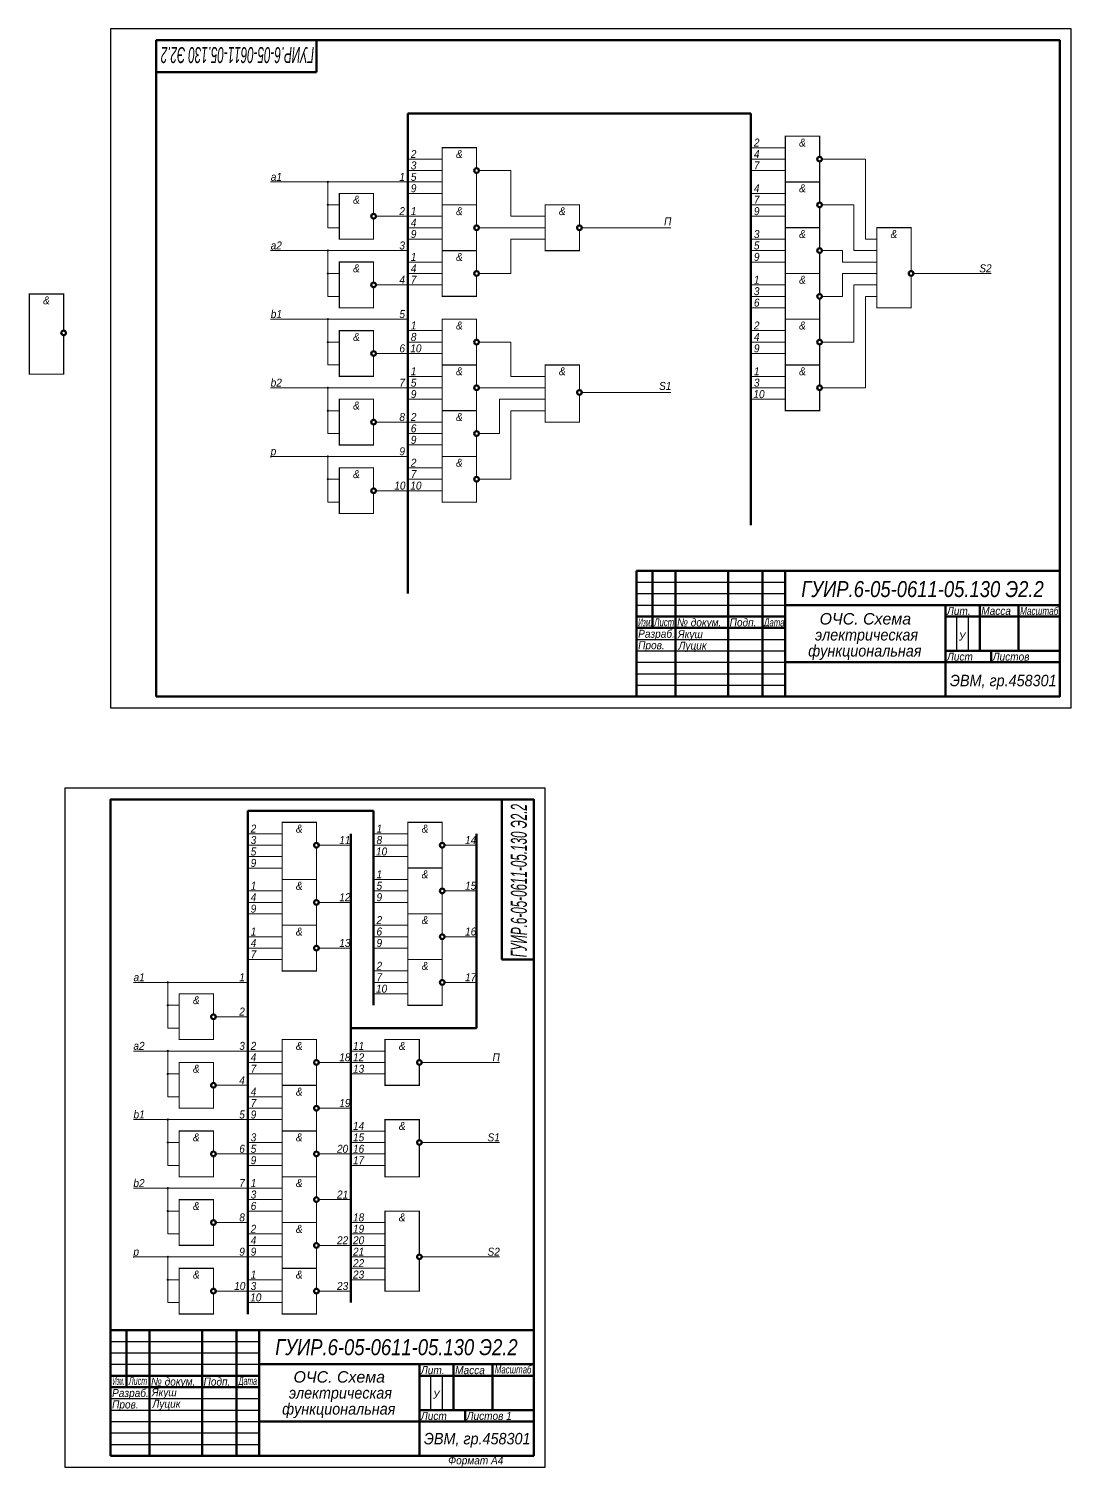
# Model space of a CAD drawing. Header units: millimetres. Extents: x -450 to 880, y -360 to 306.
# Drawn here: x -36 to 420, y -332 to 297 of the extents above; entities that cross this region are included whole.
import ezdxf
from ezdxf.enums import TextEntityAlignment as Align

# ---------------------------------------------------------------- set-up
doc = ezdxf.new("R2010")
doc.units = ezdxf.units.MM
doc.header["$LTSCALE"] = 0.5
doc.layers.get('0').update_dxf_attribs({"lineweight": 60})
doc.layers.get('Defpoints').update_dxf_attribs({"color": 5})
doc.layers.add('4-текст', color=7, linetype='Continuous', true_color=0x00ad00)
doc.layers.add('small', color=7, linetype='Continuous', lineweight=20)
doc.styles.get("Standard").update_dxf_attribs({"font": 'ariali.ttf', "width": 0.9})

msp = doc.modelspace()

# ---------------------------------------------------------------- hatches: boundary and pattern name
at = {"layer": 'small'}
h = msp.add_hatch(color=256, dxfattribs=at)
h.dxf.hatch_style = 1
h.paths.add_polyline_path([(95.3, 230, 1), (94.7, 230, 1)])
h = msp.add_hatch(color=256, dxfattribs=at)
h.dxf.hatch_style = 1
h.paths.add_polyline_path([(95.3, 220, 1), (94.7, 220, 1)])
h = msp.add_hatch(color=256, dxfattribs=at)
h.dxf.hatch_style = 1
h.paths.add_polyline_path([(95.3, 200, 1), (94.7, 200, 1)])
h = msp.add_hatch(color=256, dxfattribs=at)
h.dxf.hatch_style = 1
h.paths.add_polyline_path([(95.3, 190, 1), (94.7, 190, 1)])
h = msp.add_hatch(color=256, dxfattribs=at)
h.dxf.hatch_style = 1
h.paths.add_polyline_path([(95.3, 170, 1), (94.7, 170, 1)])
h = msp.add_hatch(color=256, dxfattribs=at)
h.dxf.hatch_style = 1
h.paths.add_polyline_path([(95.3, 160, 1), (94.7, 160, 1)])
h = msp.add_hatch(color=256, dxfattribs=at)
h.dxf.hatch_style = 1
h.paths.add_polyline_path([(95.3, 140, 1), (94.7, 140, 1)])
h = msp.add_hatch(color=256, dxfattribs=at)
h.dxf.hatch_style = 1
h.paths.add_polyline_path([(95.3, 130, 1), (94.7, 130, 1)])
h = msp.add_hatch(color=256, dxfattribs=at)
h.dxf.hatch_style = 1
h.paths.add_polyline_path([(95.3, 110, 1), (94.7, 110, 1)])
h = msp.add_hatch(color=256, dxfattribs=at)
h.dxf.hatch_style = 1
h.paths.add_polyline_path([(95.3, 100, 1), (94.7, 100, 1)])
h = msp.add_hatch(color=256, dxfattribs=at)
h.dxf.hatch_style = 1
h.paths.add_polyline_path([(25.3, -120, 1), (24.7, -120, 1)])
h = msp.add_hatch(color=256, dxfattribs=at)
h.dxf.hatch_style = 1
h.paths.add_polyline_path([(25.3, -130, 1), (24.7, -130, 1)])
h = msp.add_hatch(color=256, dxfattribs=at)
h.dxf.hatch_style = 1
h.paths.add_polyline_path([(25.3, -150, 1), (24.7, -150, 1)])
h = msp.add_hatch(color=256, dxfattribs=at)
h.dxf.hatch_style = 1
h.paths.add_polyline_path([(25.3, -160, 1), (24.7, -160, 1)])
h = msp.add_hatch(color=256, dxfattribs=at)
h.dxf.hatch_style = 1
h.paths.add_polyline_path([(25.3, -180, 1), (24.7, -180, 1)])
h = msp.add_hatch(color=256, dxfattribs=at)
h.dxf.hatch_style = 1
h.paths.add_polyline_path([(25.3, -190, 1), (24.7, -190, 1)])
h = msp.add_hatch(color=256, dxfattribs=at)
h.dxf.hatch_style = 1
h.paths.add_polyline_path([(25.3, -210, 1), (24.7, -210, 1)])
h = msp.add_hatch(color=256, dxfattribs=at)
h.dxf.hatch_style = 1
h.paths.add_polyline_path([(25.3, -220, 1), (24.7, -220, 1)])
h = msp.add_hatch(color=256, dxfattribs=at)
h.dxf.hatch_style = 1
h.paths.add_polyline_path([(25.3, -240, 1), (24.7, -240, 1)])
h = msp.add_hatch(color=256, dxfattribs=at)
h.dxf.hatch_style = 1
h.paths.add_polyline_path([(25.3, -250, 1), (24.7, -250, 1)])

# ---------------------------------------------------------------- linework, layer by layer
for p, q in [((90, 278), (90, 292)), ((20, 278), (90, 278)), ((130, 260), (130, 50)), ((130, 260), (280, 260)), ((280, 260), (280, 80)), ((365, 45), (365, 40)), ((0, -40), (0, -54)), ((171, -40), (171, -110)), ((60, -45), (60, -265)), ((60, -45), (115, -45)), ((115, -45), (115, -130)), ((105, -55), (105, -260)), ((160, -140), (160, -55)), ((171, -110), (185, -110)), ((105, -140), (160, -140)), ((135, -287), (135, -292))]:
    msp.add_line(p, q)
at = {"lineweight": 60}
for p, q in [((415, 60), (230, 60)), ((230, 5), (230, 60)), ((237, 60), (237, 35)), ((247, 5), (247, 60)), ((270, 60), (270, 5)), ((285, 5), (285, 60)), ((295, 60), (295, 5)), ((295, 45), (415, 45)), ((365, 5), (365, 45)), ((380, 45), (380, 25)), ((397, 25), (397, 45)), ((230, 40), (295, 40)), ((365, 40), (415, 40)), ((230, 35), (295, 35)), ((295, 20), (415, 20)), ((365, 25), (415, 25)), ((385, 20), (385, 25)), ((185, -272), (0, -272)), ((7, -272), (7, -297)), ((17, -327), (17, -272)), ((40, -272), (40, -327)), ((55, -327), (55, -272)), ((65, -272), (65, -327)), ((65, -287), (185, -287)), ((135, -327), (135, -287)), ((150, -287), (150, -307)), ((167, -307), (167, -287)), ((0, -292), (65, -292)), ((135, -292), (185, -292)), ((0, -297), (65, -297)), ((135, -307), (185, -307)), ((155, -312), (155, -307)), ((65, -312), (185, -312))]:
    msp.add_line(p, q, dxfattribs=at)
at = {"lineweight": -3}
for p, q in [((230, 55), (295, 55)), ((230, 50), (295, 50)), ((230, 45), (295, 45)), ((370, 25), (370, 40)), ((375, 40), (375, 25)), ((230, 30), (295, 30)), ((230, 25), (295, 25)), ((230, 20), (295, 20)), ((230, 15), (295, 15)), ((230, 10), (295, 10)), ((0, -277), (65, -277)), ((0, -282), (65, -282)), ((0, -287), (65, -287)), ((140, -307), (140, -292)), ((145, -292), (145, -307)), ((0, -302), (65, -302)), ((0, -307), (65, -307)), ((0, -312), (65, -312)), ((0, -317), (65, -317)), ((0, -322), (65, -322))]:
    msp.add_line(p, q, dxfattribs=at)
at = {"lineweight": 100}
msp.add_lwpolyline([(20, 5), (415, 5), (415, 292), (20, 292)], close=True, dxfattribs=at)
at = {"const_width": 0.5}
for points in [[(310, 238.98), (310, 230), (295, 230), (295, 250), (310, 250), (310, 241.02)], [(160, 234), (160, 220), (145, 220), (145, 245), (160, 245), (160, 236)], [(310, 218.98), (310, 210), (295, 210), (295, 230), (310, 230), (310, 221.02)], [(115, 213.98), (115, 205), (100, 205), (100, 225), (115, 225), (115, 216.02)], [(160, 208.98), (160, 200), (145, 200), (145, 220), (160, 220), (160, 211.02)], [(205, 208.98), (205, 200), (190, 200), (190, 220), (205, 220), (205, 211.02)], [(310, 198.98), (310, 190), (295, 190), (295, 210), (310, 210), (310, 201.02)], [(350, 189), (350, 175), (335, 175), (335, 210), (350, 210), (350, 191)], [(115, 183.98), (115, 175), (100, 175), (100, 195), (115, 195), (115, 186.02)], [(160, 188.98), (160, 180), (145, 180), (145, 200), (160, 200), (160, 191.02)], [(310, 178.98), (310, 170), (295, 170), (295, 190), (310, 190), (310, 181.02)], [(-20.5, 163), (-20.5, 146), (-35.5, 146), (-35.5, 181), (-20.5, 181), (-20.5, 165.02)], [(160, 158.98), (160, 150), (145, 150), (145, 170), (160, 170), (160, 161.02)], [(310, 158.98), (310, 150), (295, 150), (295, 170), (310, 170), (310, 161.02)], [(115, 153.98), (115, 145), (100, 145), (100, 165), (115, 165), (115, 156.02)], [(160, 138.98), (160, 130), (145, 130), (145, 150), (160, 150), (160, 141.02)], [(205, 137), (205, 125), (190, 125), (190, 150), (205, 150), (205, 139.02)], [(310, 138.98), (310, 130), (295, 130), (295, 150), (310, 150), (310, 141.02)], [(115, 123.98), (115, 115), (100, 115), (100, 135), (115, 135), (115, 126.02)], [(160, 118.98), (160, 110), (145, 110), (145, 130), (160, 130), (160, 121.02)], [(160, 98.98), (160, 90), (145, 90), (145, 110), (160, 110), (160, 101.02)], [(115, 93.98), (115, 85), (100, 85), (100, 105), (115, 105), (115, 96.02)], [(90, -61), (90, -75), (75, -75), (75, -50), (90, -50), (90, -59)], [(145, -61.02), (145, -70), (130, -70), (130, -50), (145, -50), (145, -58.98)], [(90, -86.02), (90, -95), (75, -95), (75, -75), (90, -75), (90, -83.98)], [(145, -81.02), (145, -90), (130, -90), (130, -70), (145, -70), (145, -78.98)], [(145, -101.02), (145, -110), (130, -110), (130, -90), (145, -90), (145, -98.98)], [(90, -106.02), (90, -115), (75, -115), (75, -95), (90, -95), (90, -103.98)], [(145, -121.02), (145, -130), (130, -130), (130, -110), (145, -110), (145, -118.98)], [(45, -136.02), (45, -145), (30, -145), (30, -125), (45, -125), (45, -133.98)], [(90, -156.02), (90, -165), (75, -165), (75, -145), (90, -145), (90, -153.98)], [(135, -156.02), (135, -165), (120, -165), (120, -145), (135, -145), (135, -153.98)], [(45, -166.02), (45, -175), (30, -175), (30, -155), (45, -155), (45, -163.98)], [(90, -176.02), (90, -185), (75, -185), (75, -165), (90, -165), (90, -173.98)], [(135, -191), (135, -205), (120, -205), (120, -180), (135, -180), (135, -189)], [(45, -196.02), (45, -205), (30, -205), (30, -185), (45, -185), (45, -193.98)], [(90, -196.02), (90, -205), (75, -205), (75, -185), (90, -185), (90, -193.98)], [(90, -216.02), (90, -225), (75, -225), (75, -205), (90, -205), (90, -213.98)], [(45, -226.02), (45, -235), (30, -235), (30, -215), (45, -215), (45, -223.98)], [(135, -241), (135, -255), (120, -255), (120, -220), (135, -220), (135, -239)], [(90, -236.02), (90, -245), (75, -245), (75, -225), (90, -225), (90, -233.98)], [(45, -256.02), (45, -265), (30, -265), (30, -245), (45, -245), (45, -253.98)], [(90, -256.02), (90, -265), (75, -265), (75, -245), (90, -245), (90, -253.98)]]:
    msp.add_lwpolyline(points, dxfattribs=at)
at = {"lineweight": 60}
msp.add_lwpolyline([(0, -327), (185, -327), (185, -40), (0, -40)], close=True, dxfattribs=at)
for centre in [(310, 240), (160, 235), (310, 220), (115, 215), (160, 210), (205, 210), (310, 200), (160, 190), (350, 190), (115, 185), (310, 180), (-20.5, 164), (160, 160), (310, 160), (115, 155), (160, 140), (205, 138), (310, 140), (115, 125), (160, 120), (160, 100), (115, 95), (90, -60), (145, -60), (145, -80), (90, -85), (145, -100), (90, -105), (145, -120), (45, -135), (90, -155), (135, -155), (45, -165), (90, -175), (45, -195), (90, -195), (135, -190), (90, -215), (45, -225), (90, -235), (135, -240), (45, -255), (90, -255)]:
    msp.add_circle(centre, 1.02)
at = {"layer": 'Defpoints'}
for points in [[(0, 0), (420, 0), (420, 297), (0, 297)], [(-20, -332), (190, -332), (190, -35), (-20, -35)]]:
    msp.add_lwpolyline(points, close=True, dxfattribs=at)
at = {"layer": 'small'}
for p, q in [((130, 240), (145, 240)), ((280, 245), (295, 245)), ((295, 240), (280, 240)), ((311, 240), (330, 240)), ((330, 240), (330, 205)), ((145, 235), (130, 235)), ((161, 235), (175, 235)), ((175, 235), (175, 215)), ((280, 235), (295, 235)), ((70, 230), (130, 230)), ((95, 210), (95, 230)), ((130, 230), (145, 230)), ((130, 225), (145, 225)), ((280, 225), (295, 225)), ((95, 220), (100, 220)), ((116, 215), (130, 215)), ((130, 215), (145, 215)), ((175, 215), (190, 215)), ((190, 215), (190, 210)), ((295, 220), (280, 220)), ((280, 215), (295, 215)), ((311, 220), (325, 220)), ((325, 220), (325, 200)), ((95, 210), (100, 210)), ((145, 210), (130, 210)), ((190, 210), (161, 210)), ((206, 210), (245, 210)), ((130, 205), (145, 205)), ((175, 190), (175, 205)), ((175, 205), (190, 205)), ((280, 205), (295, 205)), ((330, 205), (335, 205)), ((70, 200), (130, 200)), ((95, 180), (95, 200)), ((130, 195), (145, 195)), ((295, 200), (280, 200)), ((280, 195), (295, 195)), ((311, 200), (320, 200)), ((320, 200), (320, 195)), ((320, 195), (335, 195)), ((325, 200), (335, 200)), ((95, 190), (100, 190)), ((145, 190), (130, 190)), ((161, 190), (175, 190)), ((320, 180), (320, 190)), ((320, 190), (335, 190)), ((351, 190), (385, 190)), ((116, 185), (130, 185)), ((130, 185), (145, 185)), ((280, 185), (295, 185)), ((325, 160), (325, 185)), ((325, 185), (335, 185)), ((95, 180), (100, 180)), ((295, 180), (280, 180)), ((311, 180), (320, 180)), ((330, 140), (330, 180)), ((330, 180), (335, 180)), ((70, 170), (130, 170)), ((95, 150), (95, 170)), ((130, 175), (130, 170)), ((130, 170), (130, 165)), ((280, 175), (295, 175)), ((130, 165), (145, 165)), ((145, 165), (145, 160)), ((280, 165), (295, 165)), ((95, 160), (100, 160)), ((145, 160), (130, 160)), ((130, 160), (130, 155)), ((161, 160), (175, 160)), ((175, 160), (175, 145)), ((295, 160), (280, 160)), ((311, 160), (325, 160)), ((116, 155), (130, 155)), ((130, 155), (145, 155)), ((280, 155), (295, 155)), ((95, 150), (100, 150)), ((130, 145), (145, 145)), ((175, 145), (190, 145)), ((190, 145), (190, 140)), ((280, 145), (295, 145)), ((70, 140), (130, 140)), ((95, 120), (95, 140)), ((145, 140), (130, 140)), ((190, 140), (161, 140)), ((295, 140), (280, 140)), ((311, 140), (330, 140)), ((130, 135), (145, 135)), ((170, 120), (170, 135)), ((170, 135), (190, 135)), ((206, 138), (245, 138)), ((280, 135), (295, 135)), ((95, 130), (100, 130)), ((175, 100), (175, 130)), ((175, 130), (190, 130)), ((95, 120), (100, 120)), ((116, 125), (130, 125)), ((130, 125), (145, 125)), ((145, 120), (130, 120)), ((161, 120), (170, 120)), ((130, 115), (145, 115)), ((70, 110), (130, 110)), ((95, 90), (95, 110)), ((130, 105), (145, 105)), ((95, 100), (100, 100)), ((116, 95), (130, 95)), ((145, 100), (130, 100)), ((130, 95), (145, 95)), ((161, 100), (175, 100)), ((95, 90), (100, 90)), ((130, 85), (130, 80)), ((60, -55), (75, -55)), ((115, -55), (130, -55)), ((130, -55), (130, -60)), ((75, -60), (60, -60)), ((91, -60), (105, -60)), ((130, -60), (115, -60)), ((146, -60), (160, -60)), ((60, -65), (75, -65)), ((115, -65), (130, -65)), ((60, -70), (75, -70)), ((115, -75), (130, -75)), ((60, -80), (75, -80)), ((130, -80), (115, -80)), ((146, -80), (160, -80)), ((75, -85), (60, -85)), ((91, -85), (105, -85)), ((115, -85), (130, -85)), ((60, -90), (75, -90)), ((60, -100), (75, -100)), ((115, -95), (130, -95)), ((130, -100), (115, -100)), ((146, -100), (160, -100)), ((75, -105), (60, -105)), ((91, -105), (105, -105)), ((115, -105), (130, -105)), ((60, -110), (75, -110)), ((115, -115), (130, -115)), ((10, -120), (60, -120)), ((25, -140), (25, -120)), ((130, -120), (115, -120)), ((115, -125), (130, -125)), ((146, -120), (160, -120)), ((25, -130), (30, -130)), ((46, -135), (60, -135)), ((25, -140), (30, -140)), ((10, -150), (60, -150)), ((25, -170), (25, -150)), ((60, -150), (75, -150)), ((105, -150), (120, -150)), ((75, -155), (60, -155)), ((91, -155), (105, -155)), ((105, -155), (120, -155)), ((136, -155), (170, -155)), ((25, -160), (30, -160)), ((60, -160), (75, -160)), ((105, -160), (120, -160)), ((46, -165), (60, -165)), ((25, -170), (30, -170)), ((60, -170), (75, -170)), ((75, -175), (60, -175)), ((91, -175), (105, -175)), ((10, -180), (60, -180)), ((25, -200), (25, -180)), ((60, -180), (75, -180)), ((105, -185), (120, -185)), ((25, -190), (30, -190)), ((60, -190), (75, -190)), ((105, -190), (120, -190)), ((136, -190), (170, -190)), ((25, -200), (30, -200)), ((46, -195), (60, -195)), ((75, -195), (60, -195)), ((60, -200), (75, -200)), ((91, -195), (105, -195)), ((105, -195), (120, -195)), ((105, -200), (120, -200)), ((10, -210), (60, -210)), ((25, -230), (25, -210)), ((60, -210), (75, -210)), ((25, -220), (30, -220)), ((75, -215), (60, -215)), ((60, -220), (75, -220)), ((91, -215), (105, -215)), ((46, -225), (60, -225)), ((105, -225), (120, -225)), ((25, -230), (30, -230)), ((60, -230), (75, -230)), ((105, -230), (120, -230)), ((75, -235), (60, -235)), ((91, -235), (105, -235)), ((105, -235), (120, -235)), ((10, -240), (60, -240)), ((25, -260), (25, -240)), ((60, -240), (75, -240)), ((105, -240), (120, -240)), ((105, -245), (120, -245)), ((136, -240), (170, -240)), ((25, -250), (30, -250)), ((60, -250), (75, -250)), ((105, -250), (120, -250)), ((46, -255), (60, -255)), ((75, -255), (60, -255)), ((91, -255), (105, -255)), ((25, -260), (30, -260)), ((60, -260), (75, -260))]:
    msp.add_line(p, q, dxfattribs=at)
for centre in [(95, 230), (95, 220), (95, 200), (95, 190), (95, 170), (95, 160), (95, 140), (95, 130), (95, 110), (95, 100), (25, -120), (25, -130), (25, -150), (25, -160), (25, -180), (25, -190), (25, -210), (25, -220), (25, -240), (25, -250)]:
    msp.add_circle(centre, 0.3, dxfattribs=at)

# ---------------------------------------------------------------- texts
at = {"lineweight": -3, "width": 0.9}
msp.add_text('Формат А4', height=3.5, dxfattribs=at).set_placement((147.6, -330.75))
at = {"layer": '4-текст', "width": 0.520561}
for rotation, p, p2 in [(180, (89, 289), (22, 289)), (90, (182, -109), (182, -42))]:
    msp.add_text('ГУИР.6-05-0611-05.130 Э2.2', height=7, rotation=rotation, dxfattribs=at).set_placement(p, p2, align=Align.FIT)
at = {"layer": '4-текст'}
for s, height, width, p, p2 in [('ГУИР.6-05-0611-05.130 Э2.2', 7, 0.823574, (302, 48.5), (408, 48.5)), ('ОЧС. Схема', 5, 0.996093, (310, 36.5), (350, 36.5)), ('ГУИР.6-05-0611-05.130 Э2.2', 7, 0.823574, (72, -283), (178, -283)), ('ОЧС. Схема', 5, 0.996093, (80, -295), (120, -295))]:
    msp.add_text(s, height=height, dxfattribs=dict(at, width=width)).set_placement(p, p2, align=Align.FIT)
at = {"layer": '4-текст', "lineweight": -3, "width": 0.9}
for s, p in [('Лит.', (365.67, 40.7)), ('Масса', (380.67, 40.7)), ('№ докум.', (247.67, 35.7)), ('Подп.', (270.67, 35.7)), ('Разраб.', (230.67, 30.7)), ('Пров.', (230.67, 25.7)), ('Лист', (365.67, 20.7)), ('Листов', (385.67, 20.7)), ('Лит.', (135.67, -291.3)), ('Масса', (150.67, -291.3)), ('№ докум.', (17.67, -296.3)), ('Подп.', (40.67, -296.3)), ('Разраб.', (0.67, -301.3)), ('Пров.', (0.67, -306.3)), ('Лист', (135.67, -311.3)), ('Листов 1', (155.67, -311.3))]:
    msp.add_text(s, height=3.5, dxfattribs=at).set_placement(p)
at = {"layer": '4-текст', "lineweight": -3}
for s, rotation, width, p, p2 in [('Масштаб', 359.84672, 0.725217, (397.67, 40.7), (414.35, 40.66)), ('Изм.', 0.31858, 0.58676, (230.67, 35.7), (236.82, 35.74)), ('Лист', 0.28983, 0.695486, (237.67, 35.7), (246.43, 35.75)), ('Дата', 359.67638, 0.695044, (285.67, 35.7), (294.67, 35.65))]:
    msp.add_text(s, height=3.5, rotation=rotation, dxfattribs=dict(at, width=width)).set_placement(p, p2, align=Align.FIT)
at = {"layer": '4-текст', "width": 0.9}
for s, height, p in [('Якуш', 3.5, (248, 30.5)), ('электрическая', 5, (308, 29.5)), ('У', 3.5, (370.89, 29.51)), ('Луцик', 3.5, (248.32, 25.52)), ('функциональная', 5, (305, 22.5)), ('ЭВМ, гр.458301', 5, (367, 9.5)), ('Якуш', 3.5, (18, -301)), ('электрическая', 5, (78, -302)), ('У', 3.5, (141, -302)), ('Луцик', 3.5, (18.32, -305.98)), ('функциональная', 5, (75, -309)), ('ЭВМ, гр.458301', 5, (137, -322))]:
    msp.add_text(s, height=height, dxfattribs=at).set_placement(p)
at = {"layer": '4-текст', "lineweight": -3}
for s, width, p, p2 in [('Масштаб', 0.695632, (168, -291), (184, -291)), ('Изм.', 0.477058, (1, -296), (6, -296)), ('Лист', 0.635475, (8, -296), (16, -296)), ('Дата', 0.617556, (56, -296), (64, -296))]:
    msp.add_text(s, height=3.5, dxfattribs=dict(at, width=width)).set_placement(p, p2, align=Align.FIT)
at = {"layer": 'small', "char_height": 3.5, "attachment_point": 1}
for s, heights, insert in [('\\pxqc;{\\fArial|b0|i1|c0|p34;2}', [0], (278, 249)), ('\\pxqc;{\\fArial|b0|i1|c0|p34;&}', [0], (298, 249)), ('\\pxqc;{\\fArial|b0|i1|c0|p34;2}', [0], (128, 244)), ('\\pxqc;{\\fArial|b0|i1|c0|p34;3}', [0], (128, 239)), ('\\pxqc;{\\fArial|b0|i1|c0|p34;&}', [0], (148, 244)), ('\\pxqc;{\\fArial|b0|i1|c0|p34;4}', [0], (278, 244)), ('\\pxqc;{\\fArial|b0|i1|c0|p34;a1}', [0], (68, 234)), ('\\pxqc;{\\fArial|b0|i1|c0|p34;1}', [0], (123, 234)), ('\\pxqc;{\\fArial|b0|i1|c0|p34;5}', [0], (128, 234)), ('\\pxqc;{\\fArial|b0|i1|c0|p34;7}', [0], (278, 239)), ('\\pxqc;{\\fArial|b0|i1|c0|p34;9}', [0], (128, 229)), ('\\pxqc;{\\fArial|b0|i1|c0|p34;4}', [0], (278, 229)), ('\\pxqc;{\\fArial|b0|i1|c0|p34;&}', [0], (298, 229)), ('\\pxqc;{\\fArial|b0|i1|c0|p34;&}', [0], (103, 224)), ('\\pxqc;{\\fArial|b0|i1|c0|p34;7}', [0], (278, 224)), ('\\pxqc;{\\fArial|b0|i1|c204|p34;2}', [0], (123, 219)), ('\\pxqc;{\\fArial|b0|i1|c0|p34;4}', [0], (128, 214)), ('\\pxqc;{\\fArial|b0|i1|c0|p34;1}', [0], (128, 219)), ('\\pxqc;{\\fArial|b0|i1|c0|p34;&}', [0], (148, 219)), ('\\pxqc;{\\fArial|b0|i1|c0|p34;&}', [0], (193, 219)), ('{\\fArial|b0|i1|c204|p34;П}', [0], (242, 214.57)), ('\\pxqc;{\\fArial|b0|i1|c0|p34;9}', [0], (278, 219)), ('\\pxqc;{\\fArial|b0|i1|c0|p34;9}', [0], (128, 209)), ('\\pxqc;{\\fArial|b0|i1|c0|p34;3}', [0], (278, 209)), ('\\pxqc;{\\fArial|b0|i1|c0|p34;&}', [0], (298, 209)), ('\\pxqc;{\\fArial|b0|i1|c0|p34;&}', [0], (338, 209)), ('{\\fArial|b0|i1|c0|p34;a\\fArial|b0|i1|c204|p34;2}', [0], (70, 204)), ('\\pxqc;{\\fArial|b0|i1|c204|p34;3}', [0], (123, 204)), ('\\pxqc;{\\fArial|b0|i1|c0|p34;5}', [0], (278, 204)), ('\\pxqc;{\\fArial|b0|i1|c0|p34;1}', [0], (128, 199)), ('\\pxqc;{\\fArial|b0|i1|c0|p34;&}', [0], (148, 199)), ('\\pxqc;{\\fArial|b0|i1|c0|p34;9}', [0], (278, 199)), ('\\pxqc;{\\fArial|b0|i1|c0|p34;&}', [0], (103, 194)), ('\\pxqc;{\\fArial|b0|i1|c204|p34;4}', [0], (123, 189)), ('\\pxqc;{\\fArial|b0|i1|c0|p34;4}', [0], (128, 194)), ('\\pxqc;{\\fArial|b0|i1|c0|p34;7}', [0], (128, 189)), ('\\pxqc;{\\fArial|b0|i1|c0|p34;1}', [0], (278, 189)), ('\\pxqc;{\\fArial|b0|i1|c0|p34;&}', [0], (298, 189)), ('\\pxqc;{\\fArial|b0|i1|c0|p34;S2}', [0], (378, 194)), ('\\pxqc;{\\fArial|b0|i1|c0|p34;3}', [0], (278, 184)), ('\\pxqc;{\\fArial|b0|i1|c0|p34;&}', [0], (-32.5, 180)), ('\\pxqc;{\\fArial|b0|i1|c0|p34;6}', [0], (278, 179)), ('\\pxqc;{\\fArial|b0|i1|c0|p34;b1}', [0], (68, 174)), ('\\pxqc;{\\fArial|b0|i1|c0|p34;5}', [0], (123, 174)), ('\\pxqc;{\\fArial|b0|i1|c0|p34;&}', [0], (103, 164)), ('\\pxqc;{\\fArial|b0|i1|c0|p34;1}', [3.51], (128, 169)), ('\\pxqc;{\\fArial|b0|i1|c0|p34;8}', [0], (128, 164)), ('\\pxqc;{\\fArial|b0|i1|c0|p34;&}', [0], (148, 169)), ('\\pxqc;{\\fArial|b0|i1|c0|p34;2}', [0], (278, 169)), ('\\pxqc;{\\fArial|b0|i1|c0|p34;4}', [0], (278, 164)), ('\\pxqc;{\\fArial|b0|i1|c0|p34;&}', [0], (298, 169)), ('\\pxqc;{\\fArial|b0|i1|c0|p34;6}', [0], (123, 159)), ('\\pxqc;{\\fArial|b0|i1|c0|p34;10}', [0], (129, 159)), ('\\pxqc;{\\fArial|b0|i1|c0|p34;9}', [0], (278, 159)), ('\\pxqc;{\\fArial|b0|i1|c0|p34;1}', [3.51], (128, 149)), ('\\pxqc;{\\fArial|b0|i1|c0|p34;&}', [0], (148, 149)), ('\\pxqc;{\\fArial|b0|i1|c0|p34;&}', [0], (193, 149)), ('\\pxqc;{\\fArial|b0|i1|c0|p34;1}', [0], (278, 149)), ('\\pxqc;{\\fArial|b0|i1|c0|p34;&}', [0], (298, 149)), ('{\\fArial|b0|i1|c0|p34;b\\fArial|b0|i1|c204|p34;2}', [0], (70, 144)), ('\\pxqc;{\\fArial|b0|i1|c0|p34;7}', [0], (123, 144)), ('\\pxqc;{\\fArial|b0|i1|c0|p34;5}', [0], (128, 144)), ('\\pxqc;{\\fArial|b0|i1|c0|p34;9}', [0], (128, 139)), ('\\pxqc;{\\fArial|b0|i1|c0|p34;S1}', [0], (238, 142.57)), ('\\pxqc;{\\fArial|b0|i1|c0|p34;10}', [0], (279, 139)), ('\\pxqc;{\\fArial|b0|i1|c0|p34;3}', [0], (278, 144)), ('\\pxqc;{\\fArial|b0|i1|c0|p34;&}', [0], (103, 134)), ('\\pxqc;{\\fArial|b0|i1|c0|p34;8}', [0], (123, 129)), ('\\pxqc;{\\fArial|b0|i1|c0|p34;2}', [0], (128, 129)), ('\\pxqc;{\\fArial|b0|i1|c0|p34;&}', [0], (148, 129)), ('\\pxqc;{\\fArial|b0|i1|c0|p34;6}', [3.57], (128, 124)), ('{\\fArial|b0|i1|c0|p34;p}', [0], (70, 114)), ('\\pxqc;{\\fArial|b0|i1|c0|p34;9}', [0], (123, 114)), ('\\pxqc;{\\fArial|b0|i1|c0|p34;9}', [0], (128, 119)), ('\\pxqc;{\\fArial|b0|i1|c0|p34;2}', [0], (128, 109)), ('\\pxqc;{\\fArial|b0|i1|c0|p34;&}', [0], (148, 109)), ('\\pxqc;{\\fArial|b0|i1|c0|p34;&}', [0], (103, 104)), ('\\pxqc;{\\fArial|b0|i1|c0|p34;7}', [0], (128, 104)), ('\\pxqc;{\\fArial|b0|i1|c0|p34;10}', [0], (122, 99)), ('\\pxqc;{\\fArial|b0|i1|c0|p34;10}', [0], (129, 99)), ('\\pxqc;{\\fArial|b0|i1|c0|p34;2}', [0], (58, -51)), ('\\pxqc;{\\fArial|b0|i1|c0|p34;3}', [0], (58, -56)), ('\\pxqc;{\\fArial|b0|i1|c0|p34;&}', [0], (78, -51)), ('11', [3.51], (100, -56)), ('\\pxqc;{\\fArial|b0|i1|c0|p34;1}', [3.51], (113, -51)), ('\\pxqc;{\\fArial|b0|i1|c0|p34;8}', [0], (113, -56)), ('\\pxqc;{\\fArial|b0|i1|c0|p34;&}', [0], (133, -51)), ('14', [3.51], (155, -56)), ('\\pxqc;{\\fArial|b0|i1|c0|p34;5}', [0], (58, -61)), ('\\pxqc;{\\fArial|b0|i1|c0|p34;10}', [0], (114, -61)), ('\\pxqc;{\\fArial|b0|i1|c0|p34;9}', [0], (58, -66)), ('\\pxqc;{\\fArial|b0|i1|c0|p34;1}', [3.51], (113, -71)), ('\\pxqc;{\\fArial|b0|i1|c0|p34;&}', [0], (133, -71)), ('\\pxqc;{\\fArial|b0|i1|c0|p34;4}', [0], (58, -81)), ('\\pxqc;{\\fArial|b0|i1|c0|p34;1}', [0], (58, -76)), ('\\pxqc;{\\fArial|b0|i1|c0|p34;&}', [0], (78, -76)), ('12', [3.51], (100, -81)), ('\\pxqc;{\\fArial|b0|i1|c0|p34;5}', [0], (113, -76)), ('\\pxqc;{\\fArial|b0|i1|c0|p34;9}', [0], (113, -81)), ('15', [3.51], (155, -76)), ('\\pxqc;{\\fArial|b0|i1|c0|p34;9}', [0], (58, -86)), ('\\pxqc;{\\fArial|b0|i1|c0|p34;2}', [0], (113, -91)), ('\\pxqc;{\\fArial|b0|i1|c0|p34;&}', [0], (133, -91)), ('\\pxqc;{\\fArial|b0|i1|c0|p34;1}', [0], (58, -96)), ('\\pxqc;{\\fArial|b0|i1|c0|p34;&}', [0], (78, -96)), ('\\pxqc;{\\fArial|b0|i1|c0|p34;6}', [3.57], (113, -96)), ('16', [3.51], (155, -96)), ('\\pxqc;{\\fArial|b0|i1|c0|p34;4}', [0], (58, -101)), ('\\pxqc;{\\fArial|b0|i1|c0|p34;7}', [0], (58, -106)), ('13', [3.51], (100, -101)), ('\\pxqc;{\\fArial|b0|i1|c0|p34;9}', [0], (113, -101)), ('\\pxqc;{\\fArial|b0|i1|c0|p34;2}', [0], (113, -111)), ('\\pxqc;{\\fArial|b0|i1|c0|p34;&}', [0], (133, -111)), ('\\pxqc;{\\fArial|b0|i1|c0|p34;a1}', [0], (8, -116)), ('\\pxqc;{\\fArial|b0|i1|c0|p34;1}', [0], (53, -116)), ('\\pxqc;{\\fArial|b0|i1|c0|p34;7}', [0], (113, -116)), ('17', [3.51], (155, -116)), ('\\pxqc;{\\fArial|b0|i1|c0|p34;10}', [0], (114, -121)), ('\\pxqc;{\\fArial|b0|i1|c0|p34;&}', [0], (33, -126)), ('\\pxqc;{\\fArial|b0|i1|c204|p34;2}', [0], (53, -131)), ('{\\fArial|b0|i1|c0|p34;a\\fArial|b0|i1|c204|p34;2}', [0], (10, -146)), ('\\pxqc;{\\fArial|b0|i1|c204|p34;3}', [0], (53, -146)), ('\\pxqc;{\\fArial|b0|i1|c0|p34;2}', [0], (58, -146)), ('\\pxqc;{\\fArial|b0|i1|c0|p34;&}', [0], (78, -146)), ('18', [3.51], (100, -151)), ('11', [3.51], (106, -146)), ('12', [3.51], (106, -151)), ('\\pxqc;{\\fArial|b0|i1|c0|p34;&}', [0], (123, -146)), ('\\pxqc;{\\fArial|b0|i1|c0|p34;&}', [0], (33, -156)), ('\\pxqc;{\\fArial|b0|i1|c0|p34;4}', [0], (58, -151)), ('\\pxqc;{\\fArial|b0|i1|c0|p34;7}', [0], (58, -156)), ('13', [3.51], (106, -156)), ('{\\fArial|b0|i1|c204|p34;П}', [0], (167, -151)), ('\\pxqc;{\\fArial|b0|i1|c204|p34;4}', [0], (53, -161)), ('\\pxqc;{\\fArial|b0|i1|c0|p34;4}', [0], (58, -166)), ('\\pxqc;{\\fArial|b0|i1|c0|p34;&}', [0], (78, -166)), ('\\pxqc;{\\fArial|b0|i1|c0|p34;b1}', [0], (8, -176)), ('\\pxqc;{\\fArial|b0|i1|c0|p34;5}', [0], (53, -176)), ('\\pxqc;{\\fArial|b0|i1|c0|p34;9}', [0], (58, -176)), ('\\pxqc;{\\fArial|b0|i1|c0|p34;7}', [0], (58, -171)), ('19', [3.51], (100, -171)), ('14', [3.51], (106, -181)), ('\\pxqc;{\\fArial|b0|i1|c0|p34;&}', [0], (123, -181)), ('\\pxqc;{\\fArial|b0|i1|c0|p34;&}', [0], (33, -186)), ('\\pxqc;{\\fArial|b0|i1|c0|p34;3}', [0], (58, -186)), ('\\pxqc;{\\fArial|b0|i1|c0|p34;&}', [0], (78, -186)), ('15', [3.51], (106, -186)), ('\\pxqc;{\\fArial|b0|i1|c0|p34;S1}', [0], (163, -186)), ('\\pxqc;{\\fArial|b0|i1|c0|p34;6}', [0], (53, -191)), ('\\pxqc;{\\fArial|b0|i1|c0|p34;5}', [0], (58, -191)), ('20', [3.51], (99, -191)), ('16', [3.51], (106, -191)), ('\\pxqc;{\\fArial|b0|i1|c0|p34;9}', [0], (58, -196)), ('17', [3.51], (106, -196)), ('{\\fArial|b0|i1|c0|p34;b\\fArial|b0|i1|c204|p34;2}', [0], (10, -206)), ('\\pxqc;{\\fArial|b0|i1|c0|p34;7}', [0], (53, -206)), ('\\pxqc;{\\fArial|b0|i1|c0|p34;1}', [0], (58, -206)), ('\\pxqc;{\\fArial|b0|i1|c0|p34;&}', [0], (78, -206)), ('\\pxqc;{\\fArial|b0|i1|c0|p34;3}', [0], (58, -211)), ('21', [3.51], (99, -211)), ('\\pxqc;{\\fArial|b0|i1|c0|p34;&}', [0], (33, -216)), ('\\pxqc;{\\fArial|b0|i1|c0|p34;6}', [0], (58, -216)), ('\\pxqc;{\\fArial|b0|i1|c0|p34;8}', [0], (53, -221)), ('\\pxqc;{\\fArial|b0|i1|c0|p34;2}', [0], (58, -226)), ('\\pxqc;{\\fArial|b0|i1|c0|p34;&}', [0], (78, -226)), ('18', [3.51], (106, -221)), ('19', [3.51], (106, -226)), ('\\pxqc;{\\fArial|b0|i1|c0|p34;&}', [0], (123, -221)), ('\\pxqc;{\\fArial|b0|i1|c0|p34;4}', [0], (58, -231)), ('22', [3.51], (99, -231)), ('20', [3.51], (106, -231)), ('{\\fArial|b0|i1|c0|p34;p}', [0], (10, -236)), ('\\pxqc;{\\fArial|b0|i1|c0|p34;9}', [0], (53, -236)), ('\\pxqc;{\\fArial|b0|i1|c0|p34;9}', [0], (58, -236)), ('21', [3.51], (106, -236)), ('\\pxqc;{\\fArial|b0|i1|c0|p34;S2}', [0], (163, -236)), ('22', [3.51], (106, -241)), ('\\pxqc;{\\fArial|b0|i1|c0|p34;&}', [0], (33, -246)), ('\\pxqc;{\\fArial|b0|i1|c0|p34;10}', [0], (52, -251)), ('\\pxqc;{\\fArial|b0|i1|c0|p34;3}', [0], (58, -251)), ('\\pxqc;{\\fArial|b0|i1|c0|p34;1}', [0], (58, -246)), ('\\pxqc;{\\fArial|b0|i1|c0|p34;&}', [0], (78, -246)), ('23', [3.51], (99, -251)), ('23', [3.51], (106, -246)), ('\\pxqc;{\\fArial|b0|i1|c0|p34;10}', [0], (59, -256))]:
    msp.add_mtext_dynamic_manual_height_columns(s, width=9, gutter_width=23.05, heights=heights, dxfattribs=dict(at, insert=insert))

doc.saveas('drawing.dxf')
